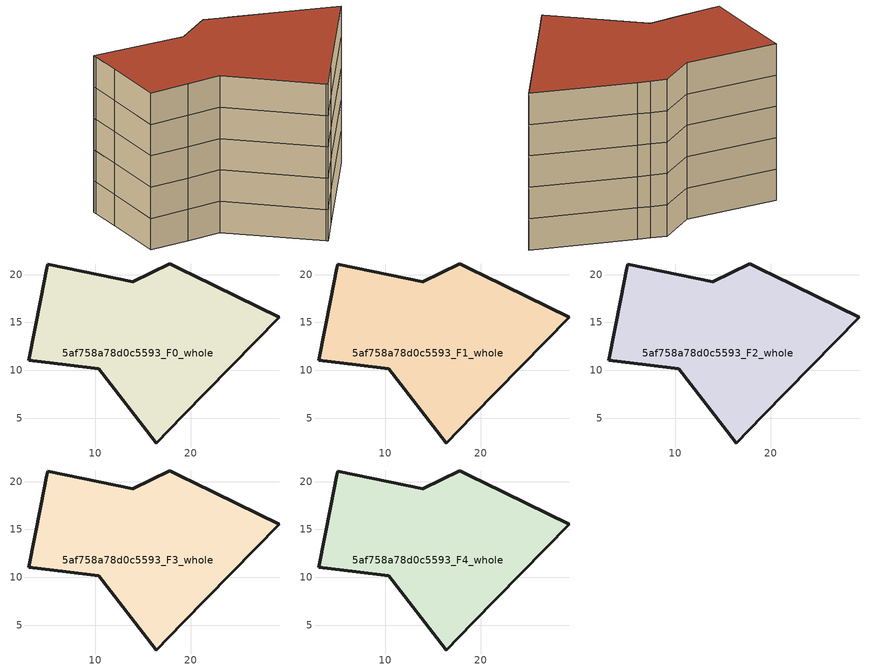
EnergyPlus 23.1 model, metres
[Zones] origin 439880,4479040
5af758a78d0c5593_F0_whole
 floor ground (EU_floor_Construction): 29.21,15.55 19.13,5.24 16.38,2.42 16.28,2.53 10.39,10.15 7.02,10.58 3.1,11.07 4.33,17.44 4.97,20.67 5.05,21.07 13.95,19.25 17.81,21.1 19.18,20.45 20.27,19.92 z0
 wall outside (EU_wall_Construction): 29.21,15.55 20.27,19.92 19.18,20.45 17.81,21.1 13.95,19.25 5.05,21.07 4.97,20.67 4.33,17.44 3.1,11.07 7.02,10.58 10.39,10.15 16.28,2.53 16.38,2.42 19.13,5.24 29.21,15.55 z0:3
5af758a78d0c5593_F1_whole
 floor to 5af758a78d0c5593_F0_whole (EU_floor_Construction): 29.21,15.55 19.13,5.24 16.38,2.42 16.28,2.53 10.39,10.15 7.02,10.58 3.1,11.07 4.33,17.44 4.97,20.67 5.05,21.07 13.95,19.25 17.81,21.1 19.18,20.45 20.27,19.92 z3
 wall outside (EU_wall_Construction): 29.21,15.55 20.27,19.92 19.18,20.45 17.81,21.1 13.95,19.25 5.05,21.07 4.97,20.67 4.33,17.44 3.1,11.07 7.02,10.58 10.39,10.15 16.28,2.53 16.38,2.42 19.13,5.24 29.21,15.55 z3:6
5af758a78d0c5593_F2_whole
 floor to 5af758a78d0c5593_F1_whole (EU_floor_Construction): 29.21,15.55 19.13,5.24 16.38,2.42 16.28,2.53 10.39,10.15 7.02,10.58 3.1,11.07 4.33,17.44 4.97,20.67 5.05,21.07 13.95,19.25 17.81,21.1 19.18,20.45 20.27,19.92 z6
 wall outside (EU_wall_Construction): 29.21,15.55 20.27,19.92 19.18,20.45 17.81,21.1 13.95,19.25 5.05,21.07 4.97,20.67 4.33,17.44 3.1,11.07 7.02,10.58 10.39,10.15 16.28,2.53 16.38,2.42 19.13,5.24 29.21,15.55 z6:9
5af758a78d0c5593_F3_whole
 floor to 5af758a78d0c5593_F2_whole (EU_floor_Construction): 29.21,15.55 19.13,5.24 16.38,2.42 16.28,2.53 10.39,10.15 7.02,10.58 3.1,11.07 4.33,17.44 4.97,20.67 5.05,21.07 13.95,19.25 17.81,21.1 19.18,20.45 20.27,19.92 z9
 wall outside (EU_wall_Construction): 29.21,15.55 20.27,19.92 19.18,20.45 17.81,21.1 13.95,19.25 5.05,21.07 4.97,20.67 4.33,17.44 3.1,11.07 7.02,10.58 10.39,10.15 16.28,2.53 16.38,2.42 19.13,5.24 29.21,15.55 z9:12
5af758a78d0c5593_F4_whole
 floor to 5af758a78d0c5593_F3_whole (EU_floor_Construction): 29.21,15.55 19.13,5.24 16.38,2.42 16.28,2.53 10.39,10.15 7.02,10.58 3.1,11.07 4.33,17.44 4.97,20.67 5.05,21.07 13.95,19.25 17.81,21.1 19.18,20.45 20.27,19.92 z12
 wall outside (EU_wall_Construction): 29.21,15.55 20.27,19.92 19.18,20.45 17.81,21.1 13.95,19.25 5.05,21.07 4.97,20.67 4.33,17.44 3.1,11.07 7.02,10.58 10.39,10.15 16.28,2.53 16.38,2.42 19.13,5.24 29.21,15.55 z12:15
 roof outside (EU_roof_Construction): 19.13,5.24 29.21,15.55 20.27,19.92 19.18,20.45 17.81,21.1 13.95,19.25 5.05,21.07 4.97,20.67 4.33,17.44 3.1,11.07 7.02,10.58 10.39,10.15 16.28,2.53 16.38,2.42 z15
[Building]
EU S2 Campaign: North Axis=0; Terrain=City; Solar Distribution=FullExterior
[Site:Location]
Madrid: Latitude=40.5; Longitude=-3.5; Time Zone=1; Elevation=609
[SizingPeriod:WeatherFileDays]
AnnualSizingPeriod: Begin Month=1; Begin Day of Month=1; End Month=12; End Day of Month=31; Day of Week for Start Day=Monday; Use Weather File Daylight Saving Period=No; Use Weather File Rain and Snow Indicators=No
[MATERIAL]
EU_InternalMass_Material: Roughness=MediumRough; Thickness=0.1; Conductivity=1; Density=1800; Specific Heat=900; Thermal Absorptance=0.9; Solar Absorptance=0.7; Visible Absorptance=0.7
[MATERIAL:NOMASS] Roughness=MediumRough; Thermal Absorptance=0.9; Solar Absorptance=0.7; Visible Absorptance=0.7
Name | Thermal Resistance
EU_wall_NoMass | 0.609216
EU_roof_NoMass | 0.513268
EU_floor_NoMass | 0.568163
[CONSTRUCTION]
EU_wall_Construction: EU_wall_NoMass
EU_roof_Construction: EU_roof_NoMass
EU_floor_Construction: EU_floor_NoMass
EU_InternalMass_Construction: EU_InternalMass_Material
[ZONE] Type=1; Multiplier=1; Ceiling Height=autocalculate; Floor Area=autocalculate; Part of Total Floor Area=Yes
Name | Volume
5af758a78d0c5593_F0_whole | 802.386
5af758a78d0c5593_F1_whole; 5af758a78d0c5593_F2_whole; 5af758a78d0c5593_F3_whole; 5af758a78d0c5593_F4_whole | 802.385
[INTERNALMASS] Construction=EU_InternalMass_Construction; Surface Area=267.462
Name | Zone or ZoneList
5af758a78d0c5593_F0_whole_EU_InternalMass | 5af758a78d0c5593_F0_whole
5af758a78d0c5593_F1_whole_EU_InternalMass | 5af758a78d0c5593_F1_whole
5af758a78d0c5593_F2_whole_EU_InternalMass | 5af758a78d0c5593_F2_whole
5af758a78d0c5593_F3_whole_EU_InternalMass | 5af758a78d0c5593_F3_whole
5af758a78d0c5593_F4_whole_EU_InternalMass | 5af758a78d0c5593_F4_whole
[OTHEREQUIPMENT] Fuel Type=Electricity; Design Level Calculation Method=Watts/Area; Power per Zone Floor Area=1; Fraction Latent=0; Fraction Radiant=0; Fraction Lost=0; Carbon Dioxide Generation Rate=0; EndUse Subcategory=EU_Step8_InternalGains
Name | Zone or ZoneList or Space or SpaceList | Schedule
EU_Step8_InternalGain_5af758a78d0c5593_F0_whole_f000 | 5af758a78d0c5593_F0_whole | EU_Step8_GainSchedule_5af758a78d0c5593_F0_whole_f000
EU_Step8_InternalGain_5af758a78d0c5593_F1_whole_f000 | 5af758a78d0c5593_F1_whole | EU_Step8_GainSchedule_5af758a78d0c5593_F1_whole_f000
EU_Step8_InternalGain_5af758a78d0c5593_F2_whole_f000 | 5af758a78d0c5593_F2_whole | EU_Step8_GainSchedule_5af758a78d0c5593_F2_whole_f000
EU_Step8_InternalGain_5af758a78d0c5593_F3_whole_f000 | 5af758a78d0c5593_F3_whole | EU_Step8_GainSchedule_5af758a78d0c5593_F3_whole_f000
EU_Step8_InternalGain_5af758a78d0c5593_F4_whole_f000 | 5af758a78d0c5593_F4_whole | EU_Step8_GainSchedule_5af758a78d0c5593_F4_whole_f000
[ZONEVENTILATION:DESIGNFLOWRATE] Schedule=EU_AlwaysOn; Design Flow Rate Calculation Method=AirChanges/Hour; Air Changes per Hour=0.752966; Ventilation Type=Natural; Fan Pressure Rise=0; Fan Total Efficiency=1; Constant Term Coefficient=1; Temperature Term Coefficient=0; Velocity Term Coefficient=0; Velocity Squared Term Coefficient=0; Minimum Indoor Temperature=-100; Maximum Indoor Temperature=100; Delta Temperature=-100; Minimum Outdoor Temperature=-100; Maximum Outdoor Temperature=100; Maximum Wind Speed=40
Name | Zone or ZoneList or Space or SpaceList
EU_ConstantAir_5af758a78d0c5593_F0_whole | 5af758a78d0c5593_F0_whole
EU_ConstantAir_5af758a78d0c5593_F1_whole | 5af758a78d0c5593_F1_whole
EU_ConstantAir_5af758a78d0c5593_F2_whole | 5af758a78d0c5593_F2_whole
EU_ConstantAir_5af758a78d0c5593_F3_whole | 5af758a78d0c5593_F3_whole
EU_ConstantAir_5af758a78d0c5593_F4_whole | 5af758a78d0c5593_F4_whole
[HVACTEMPLATE:THERMOSTAT] Constant Heating Setpoint=20; Constant Cooling Setpoint=50
EU_HeatOnly_5af758a78d0c5593_F0_whole; EU_HeatOnly_5af758a78d0c5593_F1_whole; EU_HeatOnly_5af758a78d0c5593_F2_whole; EU_HeatOnly_5af758a78d0c5593_F3_whole; EU_HeatOnly_5af758a78d0c5593_F4_whole
[HVACTEMPLATE:ZONE:IDEALLOADSAIRSYSTEM] System Availability Schedule=EU_AlwaysOn; Maximum Heating Supply Air Temperature=50; Minimum Cooling Supply Air Temperature=13; Maximum Heating Supply Air Humidity Ratio=0.0156; Minimum Cooling Supply Air Humidity Ratio=0.0077; Heating Limit=NoLimit; Cooling Limit=NoLimit; Heating Availability Schedule=EU_AlwaysOn; Cooling Availability Schedule=EU_CoolingOff; Dehumidification Control Type=ConstantSensibleHeatRatio; Cooling Sensible Heat Ratio=0.7; Dehumidification Setpoint=60; Humidification Control Type=None; Humidification Setpoint=30; Outdoor Air Method=None; Outdoor Air Flow Rate per Person=0.00944; Outdoor Air Flow Rate per Zone Floor Area=0; Outdoor Air Flow Rate per Zone=0; Demand Controlled Ventilation Type=None; Outdoor Air Economizer Type=NoEconomizer; Heat Recovery Type=None; Sensible Heat Recovery Effectiveness=0.7; Latent Heat Recovery Effectiveness=0.65
Name | Template Thermostat
5af758a78d0c5593_F0_whole | EU_HeatOnly_5af758a78d0c5593_F0_whole
5af758a78d0c5593_F1_whole | EU_HeatOnly_5af758a78d0c5593_F1_whole
5af758a78d0c5593_F2_whole | EU_HeatOnly_5af758a78d0c5593_F2_whole
5af758a78d0c5593_F3_whole | EU_HeatOnly_5af758a78d0c5593_F3_whole
5af758a78d0c5593_F4_whole | EU_HeatOnly_5af758a78d0c5593_F4_whole
[SIZING:ZONE] Zone Cooling Design Supply Air Temperature Input Method=SupplyAirTemperature; Zone Cooling Design Supply Air Temperature=13; Zone Heating Design Supply Air Temperature Input Method=SupplyAirTemperature; Zone Heating Design Supply Air Temperature=50; Zone Cooling Design Supply Air Humidity Ratio=0.008; Zone Heating Design Supply Air Humidity Ratio=0.008; Cooling Design Air Flow Method=DesignDay; Cooling Design Air Flow Rate=0; Cooling Minimum Air Flow per Zone Floor Area=0.000762; Cooling Minimum Air Flow=0; Cooling Minimum Air Flow Fraction=0.2; Heating Design Air Flow Method=DesignDay; Heating Design Air Flow Rate=0; Heating Maximum Air Flow per Zone Floor Area=0.002032; Heating Maximum Air Flow=0.141576; Heating Maximum Air Flow Fraction=0.3; Account for Dedicated Outdoor Air System=No; Dedicated Outdoor Air System Control Strategy=NeutralSupplyAir; Dedicated Outdoor Air Low Setpoint Temperature for Design=autosize; Dedicated Outdoor Air High Setpoint Temperature for Design=autosize; Zone Load Sizing Method=Sensible Load Only No Latent Load; Zone Latent Cooling Design Supply Air Humidity Ratio Input Method=HumidityRatioDifference; Zone Cooling Design Supply Air Humidity Ratio Difference=0.005; Zone Latent Heating Design Supply Air Humidity Ratio Input Method=HumidityRatioDifference; Zone Humidification Design Supply Air Humidity Ratio Difference=0.005
5af758a78d0c5593_F0_whole; 5af758a78d0c5593_F1_whole; 5af758a78d0c5593_F2_whole; 5af758a78d0c5593_F3_whole; 5af758a78d0c5593_F4_whole
[SCHEDULE:CONSTANT]
Name | Hourly Value
EU_AlwaysOn | 1
EU_CoolingOff | 0
[SCHEDULE:FILE] Column Number=1; Rows to Skip at Top=0; Number of Hours of Data=8760; Column Separator=Comma; Interpolate to Timestep=No; Minutes per Item=60; Adjust Schedule for Daylight Savings=Yes
Name | File
EU_Step8_GainSchedule_5af758a78d0c5593_F0_whole_f000 | C:\Users\o_iseri\Desktop\OpenUBEM\openubem\outputs\eu_evidence\EU-11\ES-MAD-BERRUGUETE\idfs\5af758a78d0c5593\5af758a78d0c5593_F0_whole_f000_gain.csv
EU_Step8_GainSchedule_5af758a78d0c5593_F1_whole_f000 | C:\Users\o_iseri\Desktop\OpenUBEM\openubem\outputs\eu_evidence\EU-11\ES-MAD-BERRUGUETE\idfs\5af758a78d0c5593\5af758a78d0c5593_F1_whole_f000_gain.csv
EU_Step8_GainSchedule_5af758a78d0c5593_F2_whole_f000 | C:\Users\o_iseri\Desktop\OpenUBEM\openubem\outputs\eu_evidence\EU-11\ES-MAD-BERRUGUETE\idfs\5af758a78d0c5593\5af758a78d0c5593_F2_whole_f000_gain.csv
EU_Step8_GainSchedule_5af758a78d0c5593_F3_whole_f000 | C:\Users\o_iseri\Desktop\OpenUBEM\openubem\outputs\eu_evidence\EU-11\ES-MAD-BERRUGUETE\idfs\5af758a78d0c5593\5af758a78d0c5593_F3_whole_f000_gain.csv
EU_Step8_GainSchedule_5af758a78d0c5593_F4_whole_f000 | C:\Users\o_iseri\Desktop\OpenUBEM\openubem\outputs\eu_evidence\EU-11\ES-MAD-BERRUGUETE\idfs\5af758a78d0c5593\5af758a78d0c5593_F4_whole_f000_gain.csv
